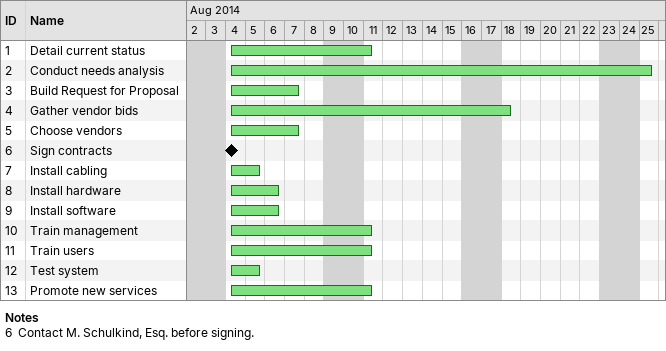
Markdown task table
| ID | Task | Start | Finish |
|---|---|---|---|
| 1 | Detail current status | 2014-08-04 | 2014-08-11 |
| 2 | Conduct needs analysis | 2014-08-04 | 2014-08-25 |
| 3 | Build Request for Proposal | 2014-08-04 | 2014-08-07 |
| 4 | Gather vendor bids | 2014-08-04 | 2014-08-18 |
| 5 | Choose vendors | 2014-08-04 | 2014-08-07 |
| 6 | Sign contracts (milestone) | 2014-08-04 | 2014-08-04 |
| 7 | Install cabling | 2014-08-04 | 2014-08-05 |
| 8 | Install hardware | 2014-08-04 | 2014-08-06 |
| 9 | Install software | 2014-08-04 | 2014-08-06 |
| 10 | Train management | 2014-08-04 | 2014-08-11 |
| 11 | Train users | 2014-08-04 | 2014-08-11 |
| 12 | Test system | 2014-08-04 | 2014-08-05 |
| 13 | Promote new services | 2014-08-04 | 2014-08-11 |

Notes
- 6: Contact M. Schulkind, Esq. before signing.
